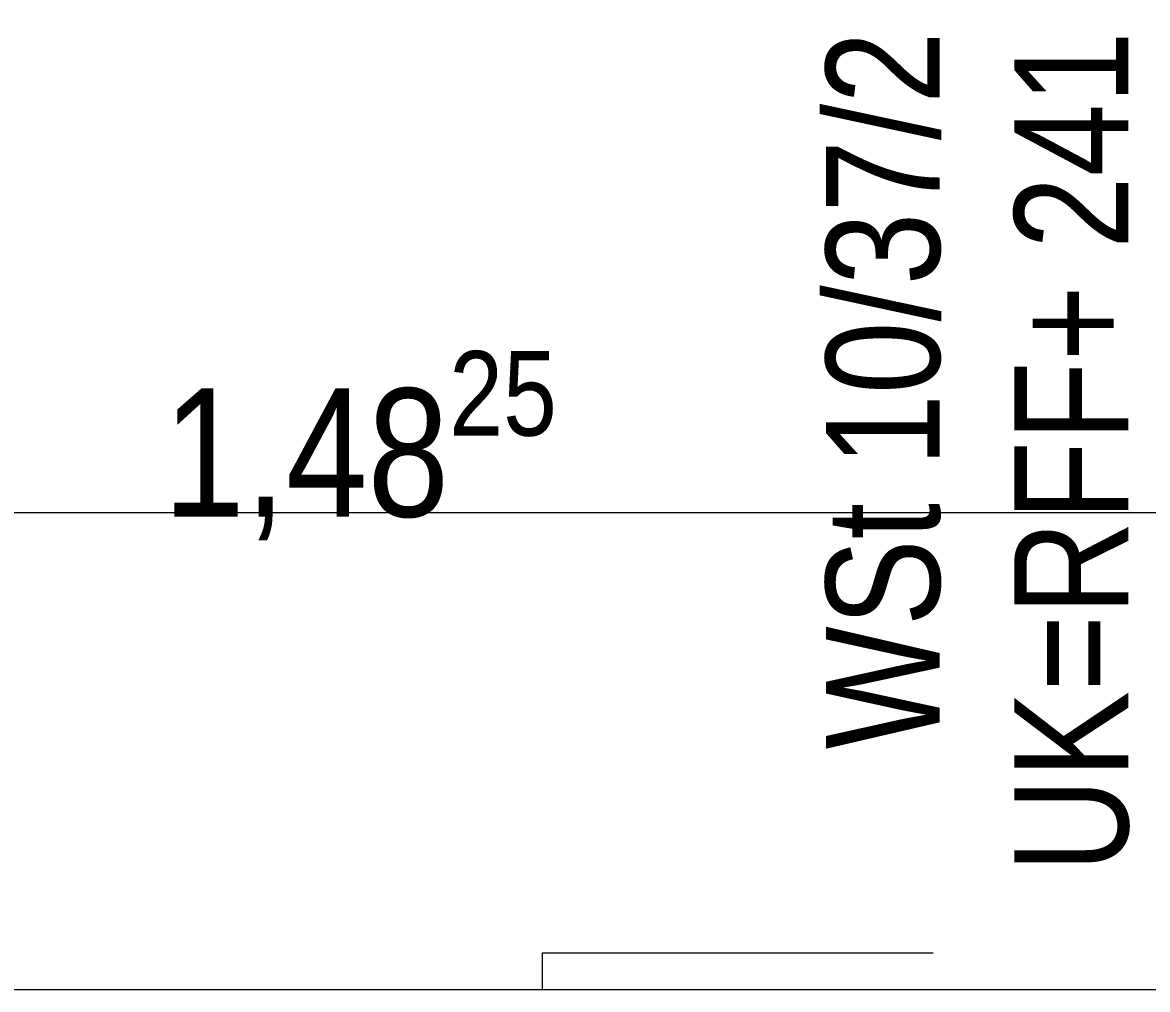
# Model space of a CAD drawing. Header units: centimetres. Extents: x 52.8 to 69.4, y 16.8 to 58.2.
# Drawn here: x 61.618 to 63.592, y 16.794 to 18.492 of the extents above; entities that cross this region are included whole.
import ezdxf
from ezdxf.xclip import XClip

# ---------------------------------------------------------------- set-up
doc = ezdxf.new("R2010")
doc.units = ezdxf.units.CM
doc.header["$MEASUREMENT"] = 0
doc.header["$XCLIPFRAME"] = 0
doc.linetypes.add('ML1_Strichlinie Eng Konstruktion', pattern=[0.225, 0.075, -0.15])
for name, color, linetype in [('-2._Grundriss 2.UG_7_Bemaßung 50.gfb', 7, 'Continuous'), ('-2._Grundriss 2.UG_7_Decken.gfb', 7, 'Continuous'), ('-2._Grundriss 2.UG_7_Unterdecken.gfb', 7, 'Continuous'), ('-2._Grundriss 2.UG_7_Wände massiv.gfb', 7, 'Continuous')]:
    doc.layers.add(name, color=color, linetype=linetype)
doc.styles.add('ERSTELLTER_STIL_3', font='')
doc.styles.get('ERSTELLTER_STIL_3').set_extended_font_data('Arial Narrow')

# ---------------------------------------------------------------- blocks, each defined once
blk = doc.blocks.new('Zeichnung_8_7', base_point=(42.57, 4.7584))
at = {"layer": '-2._Grundriss 2.UG_7_Bemaßung 50.gfb', "color": 7, "linetype": 'Continuous', "lineweight": 13, "ltscale": 10}
blk.add_line((60.73, 17.6316), (63.6936, 17.6316), dxfattribs=at)
at = {"layer": '-2._Grundriss 2.UG_7_Unterdecken.gfb', "color": 7, "linetype": 'ML1_Strichlinie Eng Konstruktion', "lineweight": 18, "ltscale": 10, "flags": 128}
blk.add_lwpolyline([(62.53, 16.7942), (62.53, 16.8584), (68.43, 16.8584), (68.43, 18.8584), (60.73, 18.8584), (60.73, 16.7942)], dxfattribs=at)
at = {"layer": '-2._Grundriss 2.UG_7_Bemaßung 50.gfb', "color": 7, "linetype": 'Continuous', "lineweight": 13, "insert": (61.8647, 17.5589), "char_height": 0.225, "attachment_point": 7, "style": 'ERSTELLTER_STIL_3'}
blk.add_mtext('\\A1;1,48{\\H0.66x;\\S25^  ;}', dxfattribs=at)
at = {"layer": '-2._Grundriss 2.UG_7_Wände massiv.gfb', "color": 7, "linetype": 'Continuous', "lineweight": 13, "char_height": 0.2, "attachment_point": 6, "rotation": 90, "style": 'ERSTELLTER_STIL_3'}
for s, insert in [('\\A1;WSt 10/37/2', (63.1289, 18.4768)), ('\\A1;UK=RFF+ 241', (63.4596, 18.4768))]:
    blk.add_mtext(s, dxfattribs=dict(at, insert=insert))

msp = doc.modelspace()

# ---------------------------------------------------------------- linework, layer by layer
at = {"layer": '-2._Grundriss 2.UG_7_Decken.gfb', "color": 7, "linetype": 'Continuous', "lineweight": 13, "ltscale": 10, "flags": 128}
msp.add_lwpolyline([(54.53, 16.7942), (69.4002, 16.7942), (69.4002, 38.3115), (54.53, 38.3115)], close=True, dxfattribs=at)

# ---------------------------------------------------------------- next in the draw order: block references
at = {"color": 7, "linetype": 'Continuous', "lineweight": 13, "ltscale": 10}
ref = msp.add_blockref('Zeichnung_8_7', (42.57, 4.7584), dxfattribs=at)
XClip(ref).set_block_clipping_path([(54.5300182444, 16.794228408), (69.4001759032, 38.3115296116)])

doc.saveas('drawing.dxf')
